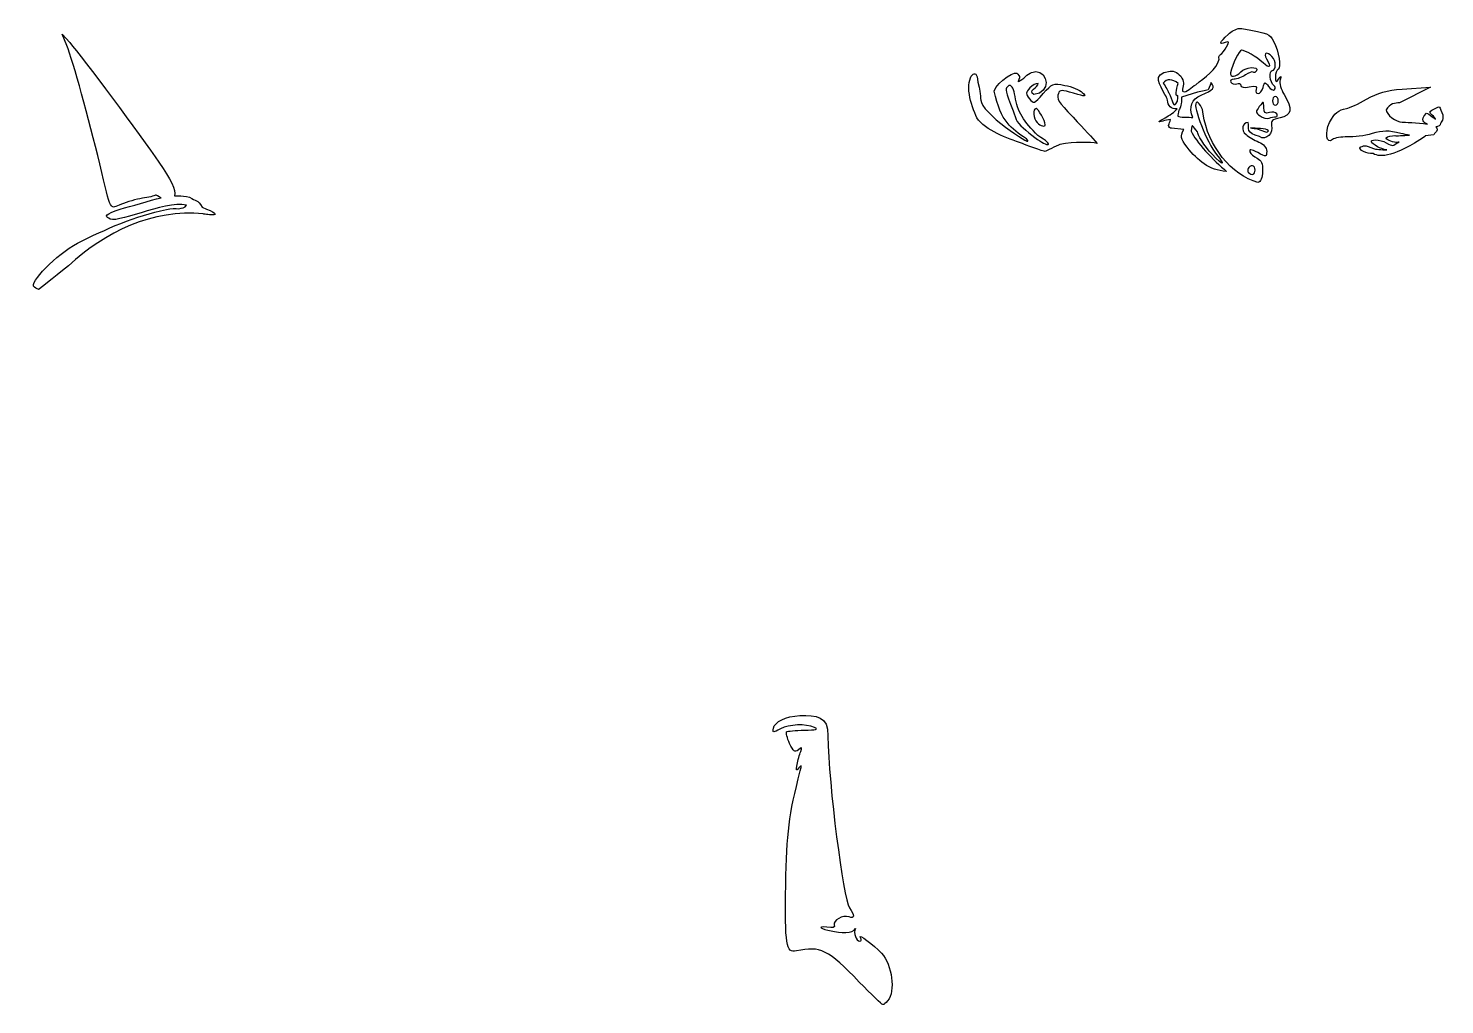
# Model space of a CAD drawing. Header units: centimetres. Extents: x -7.1 to 27.8, y -26.2 to 9.4.
# Drawn here: x -5.36 to 7.62, y -18.46 to -9.51 of the extents above; entities that cross this region are included whole.
import ezdxf

# ---------------------------------------------------------------- set-up
doc = ezdxf.new("R2010")
doc.units = ezdxf.units.CM
doc.header["$MEASUREMENT"] = 0
doc.layers.add('Layer 1', color=7, linetype='Continuous')

msp = doc.modelspace()

# ---------------------------------------------------------------- linework, layer by layer
at = {"layer": 'Layer 1', "color": 254}
msp.add_open_spline([(-5.05395, -9.56687), (-5.05395, -9.56687), (-5.01178, -9.67187), (-5.01178, -9.67187), (-5.01178, -9.67187), (-4.9542, -9.8175), (-4.80756, -10.34612), (-4.70999, -10.75749), (-4.70999, -10.75749), (-4.60303, -11.20848), (-4.6216, -11.17306), (-4.51156, -11.12708), (-4.51156, -11.12708), (-4.46043, -11.10572), (-4.37392, -11.08122), (-4.31891, -11.07251), (-4.31891, -11.07251), (-4.26389, -11.0638), (-4.20988, -11.05106), (-4.19902, -11.0444), (-4.19902, -11.0444), (-4.19346, -11.04099), (-4.17181, -11.055), (-4.14775, -11.06838), (-4.14775, -11.06838), (-4.2499, -11.09198), (-4.42571, -11.14722), (-4.52314, -11.17197), (-4.52314, -11.17197), (-4.666, -11.21731), (-4.66149, -11.24021), (-4.62566, -11.25441), (-4.62566, -11.25441), (-4.58363, -11.32407), (-4.11952, -11.09213), (-3.91459, -11.13535), (-3.91459, -11.13535), (-3.92819, -11.16164), (-3.95733, -11.16159), (-3.98487, -11.1676), (-3.98487, -11.1676), (-4.01509, -11.16383), (-4.05412, -11.1678), (-4.09814, -11.17504), (-4.09814, -11.17504), (-4.38432, -11.23443), (-4.65458, -11.35338), (-4.91504, -11.48344), (-4.91504, -11.48344), (-5.10521, -11.58654), (-5.36454, -11.85194), (-5.30944, -11.88693), (-5.30944, -11.88693), (-5.29132, -11.89844), (-5.2741, -11.90821), (-5.27058, -11.90843), (-5.27058, -11.90843), (-5.26706, -11.90865), (-5.14361, -11.8102), (-4.99607, -11.69015), (-4.99607, -11.69015), (-4.66238, -11.38266), (-4.22342, -11.16702), (-3.76163, -11.21555), (-3.76163, -11.21555), (-3.73766, -11.21888), (-3.52253, -11.2541), (-3.77155, -11.15354), (-3.77155, -11.15354), (-3.81256, -11.08216), (-3.82621, -11.10021), (-3.88813, -11.06176), (-3.88813, -11.06176), (-3.92309, -11.05276), (-3.95861, -11.04866), (-3.99396, -11.04853), (-3.99396, -11.04853), (-4.00435, -11.0485), (-4.01498, -11.04877), (-4.02538, -11.04936), (-4.02538, -11.04936), (-4.0079, -10.99778), (-4.06042, -10.89953), (-4.1676, -10.74178), (-4.1676, -10.74178), (-4.32877, -10.50456), (-4.87044, -9.77803), (-4.9845, -9.64624), (-4.9845, -9.64624), (-4.9845, -9.64624), (-5.05395, -9.56687), (-5.05395, -9.56687)], degree=3, knots=[0, 0, 0, 0, 0.04166667, 0.04166667, 0.04166667, 0.04166667, 0.08333333, 0.08333333, 0.08333333, 0.08333333, 0.125, 0.125, 0.125, 0.125, 0.16666667, 0.16666667, 0.16666667, 0.16666667, 0.20833333, 0.20833333, 0.20833333, 0.20833333, 0.25, 0.25, 0.25, 0.25, 0.29166667, 0.29166667, 0.29166667, 0.29166667, 0.33333333, 0.33333333, 0.33333333, 0.33333333, 0.375, 0.375, 0.375, 0.375, 0.41666667, 0.41666667, 0.41666667, 0.41666667, 0.45833333, 0.45833333, 0.45833333, 0.45833333, 0.5, 0.5, 0.5, 0.5, 0.54166667, 0.54166667, 0.54166667, 0.54166667, 0.58333333, 0.58333333, 0.58333333, 0.58333333, 0.625, 0.625, 0.625, 0.625, 0.66666667, 0.66666667, 0.66666667, 0.66666667, 0.70833333, 0.70833333, 0.70833333, 0.70833333, 0.75, 0.75, 0.75, 0.75, 0.79166667, 0.79166667, 0.79166667, 0.79166667, 0.83333333, 0.83333333, 0.83333333, 0.83333333, 0.875, 0.875, 0.875, 0.875, 0.91666667, 0.91666667, 0.91666667, 0.91666667, 1, 1, 1, 1], dxfattribs=at)
at = {"layer": 'Layer 1', "color": 71}
for points, knots in [([(5.74141, -9.51539), (5.70028, -9.51883), (5.66575, -9.54358), (5.63392, -9.56996), (5.63392, -9.56996), (5.55414, -9.64391), (5.54483, -9.66892), (5.60664, -9.6452), (5.60664, -9.6452), (5.64279, -9.63133), (5.64496, -9.63718), (5.61987, -9.68407), (5.61987, -9.68407), (5.60354, -9.71457), (5.57835, -9.74691), (5.56364, -9.756), (5.56364, -9.756), (5.54893, -9.76509), (5.54369, -9.78379), (5.55207, -9.79734), (5.55207, -9.79734), (5.52642, -9.89258), (5.42141, -9.9646), (5.33709, -10.03216), (5.33709, -10.03216), (5.29801, -10.0486), (5.25397, -10.11203), (5.2139, -10.09169), (5.2139, -10.09169), (5.21646, -10.03751), (5.2374, -10.01656), (5.21059, -9.97097), (5.21059, -9.97097), (5.17998, -9.92479), (5.13929, -9.90216), (5.10228, -9.90648), (5.10228, -9.90648), (4.91637, -9.93439), (5.01534, -10.03711), (5.05267, -10.1198), (5.05267, -10.1198), (5.06422, -10.13799), (5.07543, -10.1618), (5.07747, -10.17272), (5.07747, -10.17272), (5.08314, -10.22496), (5.1068, -10.25692), (5.16759, -10.25127), (5.16759, -10.25127), (5.14364, -10.28214), (5.09229, -10.31182), (5.05597, -10.33643), (5.05597, -10.33643), (4.99049, -10.37062), (4.98488, -10.37764), (5.03448, -10.36454), (5.03448, -10.36454), (5.05585, -10.3589), (5.0822, -10.35429), (5.10641, -10.35131), (5.10641, -10.35131), (5.09882, -10.36882), (5.09483, -10.38723), (5.08739, -10.40423), (5.08739, -10.40423), (5.08739, -10.41878), (5.10009, -10.43069), (5.1155, -10.43069), (5.1155, -10.43069), (5.1155, -10.43069), (5.22713, -10.44226), (5.22713, -10.44226), (5.22713, -10.44226), (5.1924, -10.50854), (5.19533, -10.52036), (5.25937, -10.60432), (5.25937, -10.60432), (5.35513, -10.72814), (5.45772, -10.81604), (5.61904, -10.82673), (5.61904, -10.82673), (5.50061, -10.72614), (5.33282, -10.55245), (5.29575, -10.45797), (5.29575, -10.45797), (5.30097, -10.36644), (5.30467, -10.41729), (5.35198, -10.46211), (5.35198, -10.46211), (5.35207, -10.48656), (5.41256, -10.59223), (5.48675, -10.66964), (5.48675, -10.66964), (5.60021, -10.78803), (5.60688, -10.76921), (5.52809, -10.67212), (5.52809, -10.67212), (5.44001, -10.56359), (5.30789, -10.22838), (5.3404, -10.19587), (5.3404, -10.19587), (5.35988, -10.17639), (5.40438, -10.24812), (5.40489, -10.30005), (5.40489, -10.30005), (5.44436, -10.58693), (5.66533, -10.86364), (5.90677, -10.92761), (5.90677, -10.92761), (5.93133, -10.92288), (5.94685, -10.88519), (5.94894, -10.82508), (5.94894, -10.82508), (5.95142, -10.75379), (5.93872, -10.72425), (5.89851, -10.70602), (5.89851, -10.70602), (5.86913, -10.6927), (5.84021, -10.66589), (5.83401, -10.64649), (5.83401, -10.64649), (5.82542, -10.61957), (5.8423, -10.62144), (5.90512, -10.65393), (5.90512, -10.65393), (5.98429, -10.69487), (5.98698, -10.69445), (5.98698, -10.64235), (5.98698, -10.64235), (5.98698, -10.60842), (5.9598, -10.57662), (5.91422, -10.55719), (5.91422, -10.55719), (5.8742, -10.54014), (5.82212, -10.50977), (5.79763, -10.48939), (5.79763, -10.48939), (5.74847, -10.44846), (5.76094, -10.37777), (5.81748, -10.37777), (5.81748, -10.37777), (5.82469, -10.42964), (5.79522, -10.47551), (5.92083, -10.50758), (5.92083, -10.50758), (5.97999, -10.54709), (6.05083, -10.47452), (6.03245, -10.40423), (6.03245, -10.40423), (6.02165, -10.36292), (6.03687, -10.3492), (6.10935, -10.3356), (6.10935, -10.3356), (6.21646, -10.31551), (6.22713, -10.25278), (6.14655, -10.12063), (6.14655, -10.12063), (6.11787, -10.07358), (6.10106, -10.01405), (6.10935, -9.98834), (6.10935, -9.98834), (6.12202, -9.949), (6.12014, -9.9475), (6.09612, -9.9809), (6.09612, -9.9809), (6.07229, -10.01402), (6.06752, -10.01109), (6.06718, -9.9627), (6.06718, -9.9627), (6.06696, -9.93082), (6.07791, -9.89782), (6.09198, -9.88912), (6.09198, -9.88912), (6.12227, -9.8704), (6.10003, -9.73196), (6.05064, -9.63363), (6.05064, -9.63363), (6.01676, -9.56617), (6.00395, -9.56082), (5.7596, -9.51539), (5.7596, -9.51539), (5.75345, -9.51496), (5.74728, -9.5149), (5.74141, -9.51539)], [0, 0, 0, 0, 0.0212766, 0.0212766, 0.0212766, 0.0212766, 0.04255319, 0.04255319, 0.04255319, 0.04255319, 0.06382979, 0.06382979, 0.06382979, 0.06382979, 0.08510638, 0.08510638, 0.08510638, 0.08510638, 0.10638298, 0.10638298, 0.10638298, 0.10638298, 0.12765957, 0.12765957, 0.12765957, 0.12765957, 0.14893617, 0.14893617, 0.14893617, 0.14893617, 0.17021277, 0.17021277, 0.17021277, 0.17021277, 0.19148936, 0.19148936, 0.19148936, 0.19148936, 0.21276596, 0.21276596, 0.21276596, 0.21276596, 0.23404255, 0.23404255, 0.23404255, 0.23404255, 0.25531915, 0.25531915, 0.25531915, 0.25531915, 0.27659574, 0.27659574, 0.27659574, 0.27659574, 0.29787234, 0.29787234, 0.29787234, 0.29787234, 0.31914894, 0.31914894, 0.31914894, 0.31914894, 0.34042553, 0.34042553, 0.34042553, 0.34042553, 0.36170213, 0.36170213, 0.36170213, 0.36170213, 0.38297872, 0.38297872, 0.38297872, 0.38297872, 0.40425532, 0.40425532, 0.40425532, 0.40425532, 0.42553191, 0.42553191, 0.42553191, 0.42553191, 0.44680851, 0.44680851, 0.44680851, 0.44680851, 0.46808511, 0.46808511, 0.46808511, 0.46808511, 0.4893617, 0.4893617, 0.4893617, 0.4893617, 0.5106383, 0.5106383, 0.5106383, 0.5106383, 0.53191489, 0.53191489, 0.53191489, 0.53191489, 0.55319149, 0.55319149, 0.55319149, 0.55319149, 0.57446809, 0.57446809, 0.57446809, 0.57446809, 0.59574468, 0.59574468, 0.59574468, 0.59574468, 0.61702128, 0.61702128, 0.61702128, 0.61702128, 0.63829787, 0.63829787, 0.63829787, 0.63829787, 0.65957447, 0.65957447, 0.65957447, 0.65957447, 0.68085106, 0.68085106, 0.68085106, 0.68085106, 0.70212766, 0.70212766, 0.70212766, 0.70212766, 0.72340426, 0.72340426, 0.72340426, 0.72340426, 0.74468085, 0.74468085, 0.74468085, 0.74468085, 0.76595745, 0.76595745, 0.76595745, 0.76595745, 0.78723404, 0.78723404, 0.78723404, 0.78723404, 0.80851064, 0.80851064, 0.80851064, 0.80851064, 0.82978723, 0.82978723, 0.82978723, 0.82978723, 0.85106383, 0.85106383, 0.85106383, 0.85106383, 0.87234043, 0.87234043, 0.87234043, 0.87234043, 0.89361702, 0.89361702, 0.89361702, 0.89361702, 0.91489362, 0.91489362, 0.91489362, 0.91489362, 0.93617021, 0.93617021, 0.93617021, 0.93617021, 0.95744681, 0.95744681, 0.95744681, 0.95744681, 1, 1, 1, 1]), ([(5.75629, -9.71631), (5.79319, -9.71631), (5.89044, -9.77261), (5.9539, -9.83041), (5.9539, -9.83041), (6.0181, -9.88888), (6.0298, -9.87559), (5.98615, -9.79403), (5.98615, -9.79403), (5.95572, -9.73718), (5.98563, -9.72489), (6.03493, -9.77419), (6.03493, -9.77419), (6.07423, -9.81348), (6.07641, -9.90152), (6.03824, -9.90152), (6.03824, -9.90152), (6.00447, -9.90152), (6.01584, -10.01266), (6.0523, -10.03877), (6.0523, -10.03877), (6.06643, -10.0489), (6.06955, -10.06616), (6.05891, -10.07681), (6.05891, -10.07681), (6.04827, -10.08745), (6.02376, -10.07442), (6.00434, -10.04787), (6.00434, -10.04787), (5.97069, -10.00185), (5.96807, -10.00197), (5.9539, -10.05614), (5.9539, -10.05614), (5.94573, -10.08739), (5.92507, -10.11319), (5.9076, -10.11319), (5.9076, -10.11319), (5.89013, -10.11319), (5.88288, -10.09566), (5.89106, -10.07433), (5.89106, -10.07433), (5.90281, -10.04373), (5.88908, -10.03884), (5.8274, -10.05118), (5.8274, -10.05118), (5.77891, -10.06087), (5.74885, -10.05589), (5.74885, -10.03795), (5.74885, -10.03795), (5.74885, -10.02203), (5.73283, -10.01525), (5.71247, -10.02306), (5.71247, -10.02306), (5.69211, -10.03088), (5.66751, -10.02455), (5.6579, -10.00901), (5.6579, -10.00901), (5.64793, -9.99288), (5.66077, -9.9809), (5.68849, -9.9809), (5.68849, -9.9809), (5.71522, -9.9809), (5.76224, -9.96335), (5.79267, -9.94203), (5.79267, -9.94203), (5.8231, -9.92072), (5.8544, -9.9095), (5.86213, -9.91723), (5.86213, -9.91723), (5.86986, -9.92496), (5.88395, -9.91869), (5.89355, -9.90317), (5.89355, -9.90317), (5.92099, -9.85877), (5.78637, -9.86955), (5.74885, -9.91475), (5.74885, -9.91475), (5.70895, -9.96282), (5.64484, -9.96736), (5.65542, -9.92136), (5.65542, -9.92136), (5.67343, -9.84308), (5.73571, -9.71631), (5.75629, -9.71631)], [0, 0, 0, 0, 0.04545455, 0.04545455, 0.04545455, 0.04545455, 0.09090909, 0.09090909, 0.09090909, 0.09090909, 0.13636364, 0.13636364, 0.13636364, 0.13636364, 0.18181818, 0.18181818, 0.18181818, 0.18181818, 0.22727273, 0.22727273, 0.22727273, 0.22727273, 0.27272727, 0.27272727, 0.27272727, 0.27272727, 0.31818182, 0.31818182, 0.31818182, 0.31818182, 0.36363636, 0.36363636, 0.36363636, 0.36363636, 0.40909091, 0.40909091, 0.40909091, 0.40909091, 0.45454545, 0.45454545, 0.45454545, 0.45454545, 0.5, 0.5, 0.5, 0.5, 0.54545455, 0.54545455, 0.54545455, 0.54545455, 0.59090909, 0.59090909, 0.59090909, 0.59090909, 0.63636364, 0.63636364, 0.63636364, 0.63636364, 0.68181818, 0.68181818, 0.68181818, 0.68181818, 0.72727273, 0.72727273, 0.72727273, 0.72727273, 0.77272727, 0.77272727, 0.77272727, 0.77272727, 0.81818182, 0.81818182, 0.81818182, 0.81818182, 0.86363636, 0.86363636, 0.86363636, 0.86363636, 0.90909091, 0.90909091, 0.90909091, 0.90909091, 1, 1, 1, 1]), ([(3.87025, -9.91186), (3.83877, -9.91266), (3.80074, -9.92953), (3.75946, -9.97056), (3.75946, -9.97056), (3.70387, -10.00699), (3.70179, -10.01773), (3.71481, -9.98379), (3.71481, -9.98379), (3.72479, -9.95778), (3.72385, -9.95455), (3.70489, -9.93584), (3.70489, -9.93584), (3.70705, -9.88535), (3.51354, -10.00029), (3.48909, -10.09045), (3.48909, -10.09045), (3.55156, -10.37447), (3.6414, -10.42991), (3.78509, -10.52867), (3.78509, -10.52867), (3.88892, -10.63326), (3.41634, -10.3278), (3.3725, -10.19463), (3.3725, -10.19463), (3.35449, -10.13111), (3.37596, -10.15514), (3.3386, -10.00694), (3.3386, -10.00694), (3.33439, -9.85373), (3.23128, -9.95053), (3.26254, -10.1227), (3.26254, -10.1227), (3.26786, -10.18808), (3.30889, -10.28388), (3.33034, -10.33519), (3.33034, -10.33519), (3.40996, -10.4561), (3.60727, -10.51984), (3.74871, -10.57084), (3.74871, -10.57084), (3.75661, -10.58007), (3.94579, -10.64392), (3.95789, -10.64277), (3.95789, -10.64277), (3.95585, -10.63966), (4.06339, -10.59335), (4.09101, -10.57828), (4.09101, -10.57828), (4.23094, -10.55412), (4.36796, -10.55724), (4.43166, -10.56918), (4.43166, -10.56918), (4.38711, -10.51612), (4.31919, -10.44369), (4.21173, -10.33023), (4.21173, -10.33023), (4.07367, -10.18447), (4.05879, -10.16062), (4.07778, -10.11112), (4.07778, -10.11112), (4.09084, -10.07709), (4.10869, -10.07697), (4.21669, -10.10947), (4.21669, -10.10947), (4.33136, -10.14398), (4.33711, -10.14308), (4.29689, -10.10286), (4.29689, -10.10286), (4.27302, -10.07899), (4.20141, -10.04949), (4.13814, -10.03754), (4.13814, -10.03754), (4.02765, -10.01666), (4.0205, -10.01988), (3.93805, -10.1136), (3.93805, -10.1136), (3.85516, -10.20783), (3.85064, -10.20922), (3.81237, -10.15991), (3.81237, -10.15991), (3.77698, -10.11429), (3.77744, -10.10386), (3.81651, -10.06069), (3.81651, -10.06069), (3.83865, -10.03622), (3.87142, -10.01908), (3.8934, -10.01935), (3.8934, -10.01935), (3.89107, -10.06082), (3.7936, -10.08545), (3.85123, -10.12022), (3.85123, -10.12022), (4.01564, -10.10847), (3.98268, -9.90901), (3.87025, -9.91186)], [0, 0, 0, 0, 0.04, 0.04, 0.04, 0.04, 0.08, 0.08, 0.08, 0.08, 0.12, 0.12, 0.12, 0.12, 0.16, 0.16, 0.16, 0.16, 0.2, 0.2, 0.2, 0.2, 0.24, 0.24, 0.24, 0.24, 0.28, 0.28, 0.28, 0.28, 0.32, 0.32, 0.32, 0.32, 0.36, 0.36, 0.36, 0.36, 0.4, 0.4, 0.4, 0.4, 0.44, 0.44, 0.44, 0.44, 0.48, 0.48, 0.48, 0.48, 0.52, 0.52, 0.52, 0.52, 0.56, 0.56, 0.56, 0.56, 0.6, 0.6, 0.6, 0.6, 0.64, 0.64, 0.64, 0.64, 0.68, 0.68, 0.68, 0.68, 0.72, 0.72, 0.72, 0.72, 0.76, 0.76, 0.76, 0.76, 0.8, 0.8, 0.8, 0.8, 0.84, 0.84, 0.84, 0.84, 0.88, 0.88, 0.88, 0.88, 0.92, 0.92, 0.92, 0.92, 1, 1, 1, 1]), ([(5.0998, -9.98668), (5.12331, -9.98732), (5.14919, -9.99858), (5.17586, -10.02058), (5.17586, -10.02058), (5.16281, -10.04263), (5.1634, -10.08537), (5.15685, -10.10244), (5.15685, -10.10244), (5.15504, -10.17085), (5.18544, -10.08551), (5.16842, -10.18099), (5.16842, -10.18099), (5.12976, -10.26942), (5.12503, -10.16564), (5.08987, -10.10657), (5.08987, -10.10657), (5.08907, -10.09866), (5.05974, -10.0471), (5.03778, -10.01893), (5.03778, -10.01893), (5.05498, -9.99639), (5.07628, -9.98604), (5.0998, -9.98668)], [0, 0, 0, 0, 0.14285714, 0.14285714, 0.14285714, 0.14285714, 0.28571429, 0.28571429, 0.28571429, 0.28571429, 0.42857143, 0.42857143, 0.42857143, 0.42857143, 0.57142857, 0.57142857, 0.57142857, 0.57142857, 0.71428571, 0.71428571, 0.71428571, 0.71428571, 1, 1, 1, 1]), ([(3.6313, -10.03836), (3.65144, -10.03852), (3.66969, -10.07401), (3.68008, -10.13841), (3.68008, -10.13841), (3.70195, -10.27389), (3.76308, -10.37821), (3.89009, -10.49642), (3.89009, -10.49642), (4.05155, -10.59853), (3.98807, -10.6112), (3.86281, -10.51627), (3.86281, -10.51627), (3.78778, -10.45591), (3.70977, -10.39723), (3.69166, -10.35008), (3.69166, -10.35008), (3.6021, -10.11691), (3.59082, -10.0807), (3.60319, -10.06069), (3.60319, -10.06069), (3.6125, -10.04562), (3.62214, -10.03829), (3.6313, -10.03836)], [0, 0, 0, 0, 0.14285714, 0.14285714, 0.14285714, 0.14285714, 0.28571429, 0.28571429, 0.28571429, 0.28571429, 0.42857143, 0.42857143, 0.42857143, 0.42857143, 0.57142857, 0.57142857, 0.57142857, 0.57142857, 0.71428571, 0.71428571, 0.71428571, 0.71428571, 1, 1, 1, 1]), ([(5.47765, -10.01149), (5.47862, -10.01319), (5.47979, -10.01503), (5.48096, -10.01645), (5.48096, -10.01645), (5.51625, -10.05897), (5.49851, -10.07995), (5.38753, -10.12642), (5.38753, -10.12642), (5.2982, -10.16382), (5.27069, -10.23783), (5.30981, -10.33147), (5.30981, -10.33147), (5.27701, -10.32989), (5.18313, -10.33047), (5.17256, -10.31989), (5.17256, -10.31989), (5.16686, -10.3142), (5.17934, -10.28347), (5.18248, -10.26615), (5.18248, -10.26615), (5.18835, -10.25925), (5.19506, -10.24362), (5.20149, -10.21902), (5.20149, -10.21902), (5.2052, -10.20486), (5.20637, -10.17262), (5.20563, -10.14626), (5.20563, -10.14626), (5.20563, -10.14626), (5.35198, -10.09996), (5.35198, -10.09996), (5.35198, -10.09996), (5.38836, -10.08894), (5.44521, -10.08385), (5.45037, -10.07929), (5.45037, -10.07929), (5.45304, -10.07692), (5.46608, -10.04438), (5.47765, -10.01149)], [0, 0, 0, 0, 0.09090909, 0.09090909, 0.09090909, 0.09090909, 0.18181818, 0.18181818, 0.18181818, 0.18181818, 0.27272727, 0.27272727, 0.27272727, 0.27272727, 0.36363636, 0.36363636, 0.36363636, 0.36363636, 0.45454545, 0.45454545, 0.45454545, 0.45454545, 0.54545455, 0.54545455, 0.54545455, 0.54545455, 0.63636364, 0.63636364, 0.63636364, 0.63636364, 0.72727273, 0.72727273, 0.72727273, 0.72727273, 0.81818182, 0.81818182, 0.81818182, 0.81818182, 1, 1, 1, 1]), ([(7.48897, -10.05469), (7.48897, -10.05469), (7.2275, -10.07141), (7.2275, -10.07141), (7.2275, -10.07141), (7.08967, -10.08217), (7.007, -10.10554), (6.90339, -10.16401), (6.90339, -10.16401), (6.82692, -10.20717), (6.74372, -10.24602), (6.71818, -10.25), (6.71818, -10.25), (6.64584, -10.26127), (6.60781, -10.2926), (6.56356, -10.37816), (6.56356, -10.37816), (6.51601, -10.47012), (6.53609, -10.58056), (6.59167, -10.53443), (6.59167, -10.53443), (6.6107, -10.51864), (6.67195, -10.50765), (6.7281, -10.51045), (6.7281, -10.51045), (6.78425, -10.51325), (6.88524, -10.4994), (6.953, -10.47986), (6.953, -10.47986), (7.05425, -10.45066), (7.10136, -10.45043), (7.21758, -10.4782), (7.21758, -10.4782), (7.24273, -10.48422), (7.26991, -10.48906), (7.29695, -10.49309), (7.29695, -10.49309), (7.23805, -10.49667), (7.17925, -10.50174), (7.16136, -10.49805), (7.16136, -10.49805), (7.14055, -10.49786), (7.08706, -10.50884), (7.08198, -10.51707), (7.08198, -10.51707), (7.07383, -10.53025), (7.13487, -10.56006), (7.1721, -10.56006), (7.1721, -10.56006), (7.19305, -10.56006), (7.17979, -10.56124), (7.20187, -10.55675), (7.20187, -10.55675), (7.13849, -10.59188), (7.14392, -10.60087), (7.08363, -10.56337), (7.08363, -10.56337), (7.05935, -10.55038), (7.01309, -10.53493), (6.98442, -10.53691), (6.98442, -10.53691), (6.92564, -10.53783), (6.93647, -10.56241), (7.00178, -10.59975), (7.00178, -10.59975), (7.02484, -10.61293), (7.05707, -10.62358), (7.08694, -10.62951), (7.08694, -10.62951), (7.0383, -10.6276), (6.98535, -10.62464), (6.96457, -10.61546), (6.96457, -10.61546), (6.93183, -10.60098), (6.90093, -10.59162), (6.88437, -10.59065), (6.88437, -10.59065), (6.87885, -10.59033), (6.84557, -10.6022), (6.84386, -10.60388), (6.84386, -10.60388), (6.82329, -10.62405), (6.90558, -10.66947), (6.96209, -10.66341), (6.96209, -10.66341), (7.03585, -10.7023), (7.15405, -10.69078), (7.4433, -10.50466), (7.4433, -10.50466), (7.44255, -10.50343), (7.44048, -10.50241), (7.43917, -10.50136), (7.43917, -10.50136), (7.43917, -10.50136), (7.51771, -10.49061), (7.51771, -10.49061), (7.51771, -10.49061), (7.51771, -10.49061), (7.52598, -10.47903), (7.52598, -10.47903), (7.52598, -10.47903), (7.55746, -10.45253), (7.5565, -10.43245), (7.53673, -10.41785), (7.53673, -10.41785), (7.56189, -10.41654), (7.58074, -10.4042), (7.5789, -10.3856), (7.5789, -10.3856), (7.58558, -10.37871), (7.61851, -10.34606), (7.59378, -10.28721), (7.59378, -10.28721), (7.5792, -10.25249), (7.57478, -10.23348), (7.56236, -10.23512), (7.56236, -10.23512), (7.55822, -10.23567), (7.4926, -10.26851), (7.48795, -10.27315), (7.48795, -10.27315), (7.46937, -10.29173), (7.51166, -10.30675), (7.53508, -10.34426), (7.53508, -10.34426), (7.5461, -10.36179), (7.47141, -10.29072), (7.45074, -10.29382), (7.45074, -10.29382), (7.38773, -10.35712), (7.43067, -10.37881), (7.45984, -10.39222), (7.45984, -10.39222), (7.37014, -10.37548), (7.24452, -10.37585), (7.22916, -10.37568), (7.22916, -10.37568), (7.17357, -10.37504), (7.08115, -10.30339), (7.08115, -10.26075), (7.08115, -10.26075), (7.11773, -10.20639), (7.16351, -10.19599), (7.20492, -10.19799), (7.20492, -10.19799), (7.20492, -10.19799), (7.48897, -10.05469), (7.48897, -10.05469)], [0, 0, 0, 0, 0.02631579, 0.02631579, 0.02631579, 0.02631579, 0.05263158, 0.05263158, 0.05263158, 0.05263158, 0.07894737, 0.07894737, 0.07894737, 0.07894737, 0.10526316, 0.10526316, 0.10526316, 0.10526316, 0.13157895, 0.13157895, 0.13157895, 0.13157895, 0.15789474, 0.15789474, 0.15789474, 0.15789474, 0.18421053, 0.18421053, 0.18421053, 0.18421053, 0.21052632, 0.21052632, 0.21052632, 0.21052632, 0.23684211, 0.23684211, 0.23684211, 0.23684211, 0.26315789, 0.26315789, 0.26315789, 0.26315789, 0.28947368, 0.28947368, 0.28947368, 0.28947368, 0.31578947, 0.31578947, 0.31578947, 0.31578947, 0.34210526, 0.34210526, 0.34210526, 0.34210526, 0.36842105, 0.36842105, 0.36842105, 0.36842105, 0.39473684, 0.39473684, 0.39473684, 0.39473684, 0.42105263, 0.42105263, 0.42105263, 0.42105263, 0.44736842, 0.44736842, 0.44736842, 0.44736842, 0.47368421, 0.47368421, 0.47368421, 0.47368421, 0.5, 0.5, 0.5, 0.5, 0.52631579, 0.52631579, 0.52631579, 0.52631579, 0.55263158, 0.55263158, 0.55263158, 0.55263158, 0.57894737, 0.57894737, 0.57894737, 0.57894737, 0.60526316, 0.60526316, 0.60526316, 0.60526316, 0.63157895, 0.63157895, 0.63157895, 0.63157895, 0.65789474, 0.65789474, 0.65789474, 0.65789474, 0.68421053, 0.68421053, 0.68421053, 0.68421053, 0.71052632, 0.71052632, 0.71052632, 0.71052632, 0.73684211, 0.73684211, 0.73684211, 0.73684211, 0.76315789, 0.76315789, 0.76315789, 0.76315789, 0.78947368, 0.78947368, 0.78947368, 0.78947368, 0.81578947, 0.81578947, 0.81578947, 0.81578947, 0.84210526, 0.84210526, 0.84210526, 0.84210526, 0.86842105, 0.86842105, 0.86842105, 0.86842105, 0.89473684, 0.89473684, 0.89473684, 0.89473684, 0.92105263, 0.92105263, 0.92105263, 0.92105263, 0.94736842, 0.94736842, 0.94736842, 0.94736842, 1, 1, 1, 1]), ([(3.87356, -10.25086), (3.89279, -10.25086), (3.95707, -10.36428), (3.95707, -10.39803), (3.95707, -10.39803), (3.95707, -10.4211), (3.91494, -10.40965), (3.88348, -10.37819), (3.88348, -10.37819), (3.84729, -10.342), (3.84008, -10.25086), (3.87356, -10.25086)], [0, 0, 0, 0, 0.25, 0.25, 0.25, 0.25, 0.5, 0.5, 0.5, 0.5, 1, 1, 1, 1]), ([(5.9539, -10.19422), (5.95906, -10.19532), (5.95928, -10.21038), (5.95969, -10.24052), (5.95969, -10.24052), (5.96035, -10.28875), (5.97191, -10.29865), (6.01178, -10.28599), (6.01178, -10.28599), (6.03966, -10.27714), (6.07022, -10.28242), (6.07958, -10.29757), (6.07958, -10.29757), (6.08894, -10.31271), (6.08471, -10.32485), (6.07049, -10.32485), (6.07049, -10.32485), (6.05626, -10.32485), (6.02827, -10.33131), (6.00847, -10.33891), (6.00847, -10.33891), (5.98868, -10.34651), (5.95134, -10.33692), (5.92579, -10.31824), (5.92579, -10.31824), (5.884, -10.28768), (5.88341, -10.27958), (5.91918, -10.23225), (5.91918, -10.23225), (5.93872, -10.2064), (5.94874, -10.19311), (5.9539, -10.19422)], [0, 0, 0, 0, 0.11111111, 0.11111111, 0.11111111, 0.11111111, 0.22222222, 0.22222222, 0.22222222, 0.22222222, 0.33333333, 0.33333333, 0.33333333, 0.33333333, 0.44444444, 0.44444444, 0.44444444, 0.44444444, 0.55555556, 0.55555556, 0.55555556, 0.55555556, 0.66666667, 0.66666667, 0.66666667, 0.66666667, 0.77777778, 0.77777778, 0.77777778, 0.77777778, 1, 1, 1, 1]), ([(6.06635, -10.13965), (6.0809, -10.13965), (6.09281, -10.1575), (6.09281, -10.17933), (6.09281, -10.17933), (6.09281, -10.20116), (6.0809, -10.21902), (6.06635, -10.21902), (6.06635, -10.21902), (6.0518, -10.21902), (6.03989, -10.20116), (6.03989, -10.17933), (6.03989, -10.17933), (6.03989, -10.1575), (6.0518, -10.13965), (6.06635, -10.13965)], [0, 0, 0, 0, 0.2, 0.2, 0.2, 0.2, 0.4, 0.4, 0.4, 0.4, 0.6, 0.6, 0.6, 0.6, 1, 1, 1, 1]), ([(5.83815, -10.42821), (5.88473, -10.43209), (5.98426, -10.43052), (6.00269, -10.45301), (6.00269, -10.45301), (5.99229, -10.46983), (5.98922, -10.4702), (5.93323, -10.44722), (5.93323, -10.44722), (5.88742, -10.42842), (5.84977, -10.43467), (5.83815, -10.42821)], [0, 0, 0, 0, 0.25, 0.25, 0.25, 0.25, 0.5, 0.5, 0.5, 0.5, 1, 1, 1, 1]), ([(5.85634, -10.77465), (5.87003, -10.77465), (5.88114, -10.7925), (5.88114, -10.81433), (5.88114, -10.81433), (5.88114, -10.85525), (5.85058, -10.86728), (5.82078, -10.83748), (5.82078, -10.83748), (5.79965, -10.81635), (5.82297, -10.77465), (5.85634, -10.77465)], [0, 0, 0, 0, 0.25, 0.25, 0.25, 0.25, 0.5, 0.5, 0.5, 0.5, 1, 1, 1, 1])]:
    msp.add_open_spline(points, degree=3, knots=knots, dxfattribs=at)
at = {"layer": 'Layer 1', "color": 69}
msp.add_open_spline([(1.70704, -15.81249), (1.57918, -15.8211), (1.47597, -15.87099), (1.46478, -15.92907), (1.46478, -15.92907), (1.45677, -15.97067), (1.46188, -15.97044), (1.5301, -15.93486), (1.5301, -15.93486), (1.61163, -15.89234), (1.75935, -15.88667), (1.84264, -15.92246), (1.84264, -15.92246), (1.88096, -15.93893), (1.85536, -15.94592), (1.74838, -15.94726), (1.74838, -15.94726), (1.66713, -15.94828), (1.59405, -15.95525), (1.58632, -15.96297), (1.58632, -15.96297), (1.5786, -15.9707), (1.59097, -16.01803), (1.61361, -16.06798), (1.61361, -16.06798), (1.6479, -16.14362), (1.66086, -16.15342), (1.69381, -16.12668), (1.69381, -16.12668), (1.72684, -16.09988), (1.73058, -16.10251), (1.71531, -16.14322), (1.71531, -16.14322), (1.70525, -16.17004), (1.69063, -16.22362), (1.68224, -16.26228), (1.68224, -16.26228), (1.66984, -16.3194), (1.67284, -16.32512), (1.69795, -16.29287), (1.69795, -16.29287), (1.72308, -16.26059), (1.72491, -16.26552), (1.71117, -16.31933), (1.71117, -16.31933), (1.60634, -16.72997), (1.58713, -16.88451), (1.57888, -17.36444), (1.57888, -17.36444), (1.56941, -17.91601), (1.58166, -17.99105), (1.67645, -17.9705), (1.67645, -17.9705), (1.89634, -17.92283), (1.96696, -17.95758), (2.25274, -18.25492), (2.25274, -18.25492), (2.36188, -18.36849), (2.45859, -18.46227), (2.46772, -18.46246), (2.46772, -18.46246), (2.47685, -18.46265), (2.49697, -18.44711), (2.51237, -18.42856), (2.51237, -18.42856), (2.58666, -18.33904), (2.5555, -18.09953), (2.45532, -17.99034), (2.45532, -17.99034), (2.38663, -17.91549), (2.23507, -17.8043), (2.26267, -17.84896), (2.26267, -17.84896), (2.27343, -17.86637), (2.27156, -17.88037), (2.2577, -17.88037), (2.2577, -17.88037), (2.22332, -17.88037), (2.19604, -17.80318), (2.21719, -17.76545), (2.21719, -17.76545), (2.1744, -17.86155), (1.7502, -17.7302), (1.95509, -17.75304), (1.95509, -17.75304), (2.01152, -17.76133), (2.03251, -17.75448), (2.02371, -17.73155), (2.02371, -17.73155), (2.00765, -17.6897), (2.10395, -17.63786), (2.15849, -17.65879), (2.15849, -17.65879), (2.21002, -17.67856), (2.21228, -17.64417), (2.16345, -17.57445), (2.16345, -17.57445), (2.10414, -17.48978), (1.97277, -16.45279), (1.96418, -15.99935), (1.96418, -15.99935), (1.97157, -15.81412), (1.85796, -15.80981), (1.70704, -15.81249)], degree=3, knots=[0, 0, 0, 0, 0.03703704, 0.03703704, 0.03703704, 0.03703704, 0.07407407, 0.07407407, 0.07407407, 0.07407407, 0.11111111, 0.11111111, 0.11111111, 0.11111111, 0.14814815, 0.14814815, 0.14814815, 0.14814815, 0.18518519, 0.18518519, 0.18518519, 0.18518519, 0.22222222, 0.22222222, 0.22222222, 0.22222222, 0.25925926, 0.25925926, 0.25925926, 0.25925926, 0.2962963, 0.2962963, 0.2962963, 0.2962963, 0.33333333, 0.33333333, 0.33333333, 0.33333333, 0.37037037, 0.37037037, 0.37037037, 0.37037037, 0.40740741, 0.40740741, 0.40740741, 0.40740741, 0.44444444, 0.44444444, 0.44444444, 0.44444444, 0.48148148, 0.48148148, 0.48148148, 0.48148148, 0.51851852, 0.51851852, 0.51851852, 0.51851852, 0.55555556, 0.55555556, 0.55555556, 0.55555556, 0.59259259, 0.59259259, 0.59259259, 0.59259259, 0.62962963, 0.62962963, 0.62962963, 0.62962963, 0.66666667, 0.66666667, 0.66666667, 0.66666667, 0.7037037, 0.7037037, 0.7037037, 0.7037037, 0.74074074, 0.74074074, 0.74074074, 0.74074074, 0.77777778, 0.77777778, 0.77777778, 0.77777778, 0.81481481, 0.81481481, 0.81481481, 0.81481481, 0.85185185, 0.85185185, 0.85185185, 0.85185185, 0.88888889, 0.88888889, 0.88888889, 0.88888889, 0.92592593, 0.92592593, 0.92592593, 0.92592593, 1, 1, 1, 1], dxfattribs=at)

doc.saveas('drawing.dxf')
